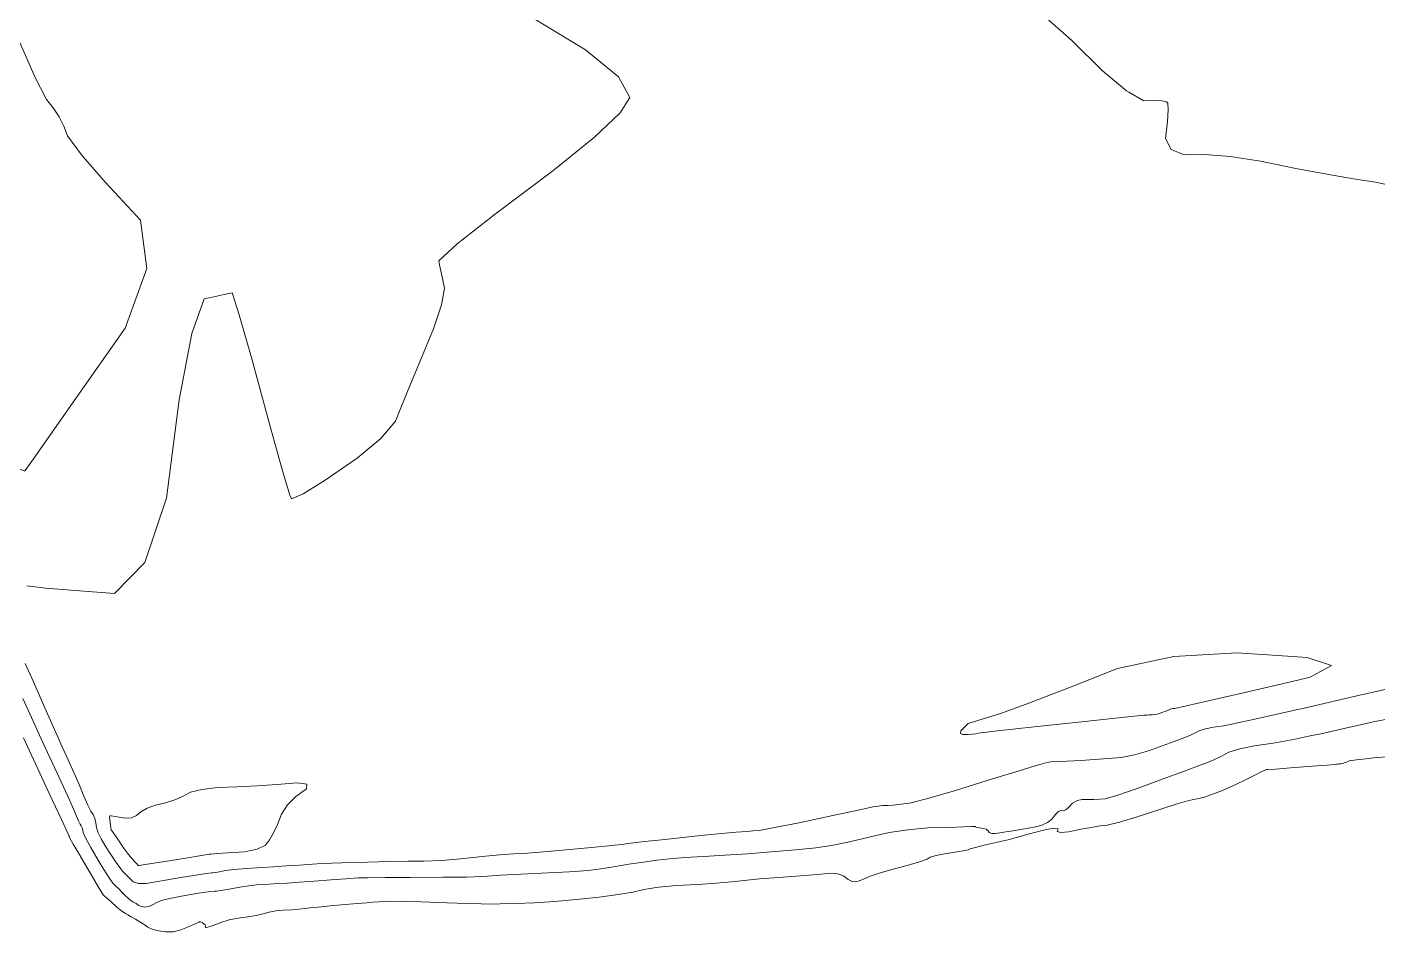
# Model space of a CAD drawing. Header units: inches. Extents: x 1337389 to 1347141, y 407035 to 414577.
# Drawn here: x 1338255 to 1339717, y 412964 to 413944 of the extents above; entities that cross this region are included whole.
import ezdxf

# ---------------------------------------------------------------- set-up
doc = ezdxf.new("R2010")
doc.units = ezdxf.units.IN
doc.header["$MEASUREMENT"] = 0
doc.layers.add('Topo', color=7, linetype='Continuous', lineweight=15, true_color=0x459900)

msp = doc.modelspace()

# ---------------------------------------------------------------- linework, layer by layer
at = {"layer": 'Topo'}
for points, elevation in [([(1338254.996, 413338.7269), (1338275.8531, 413336.4402), (1338307.5021, 413333.7521), (1338349.9431, 413330.662), (1338382.8301, 413364.0489), (1338406.1609, 413433.911), (1338419.9371, 413540.2499), (1338433.635, 413612.101), (1338447.255, 413649.4649), (1338460.7969, 413652.341), (1338470.3342, 413654.369), (1338475.8641, 413655.5469), (1338477.3891, 413655.8759), (1338484.9879, 413632.1701), (1338498.6591, 413584.4302), (1338518.4048, 413512.654), (1338532.1349, 413463.494), (1338539.8499, 413436.9501), (1338541.5508, 413433.0209), (1338554.3082, 413438.397), (1338578.119, 413453.0773), (1338612.9859, 413477.063), (1338638.4042, 413498.4351), (1338654.371, 413517.194), (1338660.8892, 413533.3399), (1338669.91, 413555.347), (1338681.4332, 413583.215), (1338695.46, 413616.946), (1338704.0749, 413642.908), (1338707.2781, 413661.1023), (1338705.0691, 413671.5282), (1338703.3019, 413679.9209), (1338701.976, 413686.28), (1338701.0901, 413690.6061), (1338721.245, 413709.0069), (1338762.4412, 413741.483), (1338824.677, 413788.0343), (1338869.695, 413824.512), (1338897.4951, 413850.9151), (1338908.0781, 413867.244), (1338895.638, 413889.8991), (1338860.1741, 413918.8801), (1338801.687, 413954.186)], 730), ([(1339359.1209, 413953.3709), (1339386.814, 413929.0551), (1339420.0671, 413896.3129), (1339446.0491, 413874.5849), (1339448.3421, 413873.2721)], 730), ([(1338247.0668, 413927.5669), (1338264.073, 413888.999), (1338276.2701, 413865.1569), (1338283.657, 413856.0431), (1338289.9461, 413846.4441), (1338295.1391, 413836.3621), (1338299.2361, 413825.7959), (1338314.444, 413805.343), (1338321.241, 413797.508)], 730), ([(1339448.3421, 413873.2721), (1339464.7611, 413863.871), (1339476.203, 413864.1711), (1339484.3401, 413863.827), (1339489.172, 413862.8391), (1339490.7, 413861.207), (1339491.0469, 413854.0409), (1339490.211, 413841.341), (1339488.1941, 413823.1078), (1339494.2411, 413811.0951), (1339508.352, 413805.3049), (1339530.5271, 413805.736), (1339553.891, 413803.7909)], 730), ([(1338321.241, 413797.508), (1338340.7629, 413775.004), (1338378.194, 413734.778), (1338385.1689, 413682.399), (1338368.8351, 413637.5121)], 730), ([(1339553.891, 413803.7909), (1339558.077, 413803.443), (1339591.004, 413798.4279), (1339629.3059, 413790.688), (1339662.86, 413784.33), (1339691.666, 413779.3539), (1339715.723, 413775.7588), (1339737.7111, 413771.112)], 730), ([(1338368.8351, 413637.5121), (1338361.686, 413617.8671), (1338307.747, 413541.1809), (1338271.669, 413489.7959), (1338262.387, 413476.506)], 730), ([(1338262.387, 413476.506), (1338253.451, 413463.712), (1338253.0929, 413462.9289), (1338241.683, 413467.746), (1338219.221, 413478.1641), (1338198.8061, 413487.9209)], 730), ([(1339274.5339, 413190.002), (1339310.4001, 413201.1011), (1339340.3131, 413211.9522), (1339382.2059, 413228.104), (1339436.078, 413249.557), (1339497.247, 413262.2569), (1339565.7109, 413266.2019), (1339625.8308, 413262.387)], 730), ([(1339701.8519, 413221.1809), (1339747.9639, 413231.671), (1339775.005, 413237.6121), (1339781.197, 413238.598), (1339787.9879, 413239.57), (1339795.377, 413240.53), (1339803.3651, 413241.4759), (1339809.6899, 413242.1241), (1339814.3501, 413242.474), (1339817.3451, 413242.525), (1339834.933, 413245.751), (1339867.113, 413252.1529), (1339913.885, 413261.7311), (1339945.7071, 413268.222), (1339962.5791, 413271.625), (1339964.501, 413271.9429), (1339966.207, 413272.15), (1339967.6968, 413272.2471), (1339968.969, 413272.2341), (1339976.3909, 413272.562), (1339989.962, 413273.2291), (1340000, 413273.7411)], 725), ([(1338253.418, 413254.8419), (1338262.4141, 413234.8822), (1338274.612, 413206.7201), (1338284.9183, 413183.2651), (1338293.3319, 413164.5169), (1338299.8542, 413150.476), (1338305.9641, 413136.9039), (1338311.661, 413123.8001), (1338316.9449, 413111.164), (1338321.2301, 413101.526), (1338324.5141, 413094.8859), (1338326.7989, 413091.244), (1338328.5751, 413087.1182), (1338329.841, 413082.5102), (1338330.5989, 413077.418), (1338332.49, 413071.6591), (1338335.514, 413065.233), (1338339.6722, 413058.141), (1338343.8799, 413051.3301), (1338348.138, 413044.8001), (1338352.445, 413038.5512), (1338356.0149, 413033.649), (1338358.848, 413030.0931), (1338360.9429, 413027.8841), (1338363.538, 413025.2099), (1338366.635, 413022.0709), (1338370.2321, 413018.467), (1338376.147, 413016.7), (1338384.3809, 413016.768), (1338394.933, 413018.673), (1338407.3941, 413020.8149), (1338421.765, 413023.195), (1338438.0439, 413025.812), (1338449.268, 413027.55), (1338455.4388, 413028.4089), (1338456.555, 413028.3899), (1338459.3579, 413028.757), (1338463.8479, 413029.51), (1338470.024, 413030.6489), (1338479.701, 413031.785), (1338492.8799, 413032.918), (1338509.5591, 413034.046), (1338522.3611, 413034.8859), (1338531.283, 413035.4371), (1338536.327, 413035.699), (1338542.7059, 413036.1201), (1338550.4222, 413036.7), (1338559.4728, 413037.4411), (1338574.7248, 413038.228), (1338596.1769, 413039.0621), (1338623.831, 413039.944), (1338647.8689, 413040.5369), (1338668.2939, 413040.841), (1338685.1039, 413040.8569), (1338704.009, 413041.7009), (1338725.0089, 413043.3748), (1338748.1039, 413045.8771), (1338767.1011, 413047.7111), (1338781.9999, 413048.8771), (1338792.802, 413049.3749), (1338810.4689, 413050.6739), (1338835.0029, 413052.7739), (1338866.4021, 413055.6739), (1338888.734, 413057.8461), (1338901.9981, 413059.2908), (1338906.1939, 413060.008), (1338920.8498, 413061.7521), (1338945.965, 413064.5251), (1338981.5391, 413068.3249), (1339007.2169, 413070.9671), (1339022.997, 413072.4491), (1339028.8799, 413072.772), (1339035.0421, 413073.176), (1339041.483, 413073.6599), (1339048.203, 413074.2241), (1339064.8319, 413077.1769), (1339091.3701, 413082.5209), (1339127.817, 413090.2541), (1339153.5099, 413095.731), (1339168.4501, 413098.951), (1339172.6359, 413099.914), (1339177.1221, 413100.602), (1339181.9069, 413101.0161), (1339186.9919, 413101.1558), (1339193.5429, 413101.6609), (1339201.5591, 413102.5312), (1339211.041, 413103.7671), (1339230.719, 413108.739), (1339260.5929, 413117.447), (1339300.662, 413129.8901), (1339329.5099, 413138.7988), (1339347.1362, 413144.1721), (1339353.539, 413146.0088), (1339358.481, 413147.305), (1339361.961, 413148.059), (1339363.9801, 413148.2722), (1339370.3979, 413148.6648), (1339381.215, 413149.2402), (1339396.4308, 413149.996), (1339411.299, 413150.91), (1339425.8198, 413151.982), (1339439.992, 413153.2129), (1339454.6629, 413155.954), (1339469.831, 413160.207), (1339485.4972, 413165.9699), (1339497.589, 413170.432), (1339506.1059, 413173.591), (1339511.05, 413175.4481), (1339515.806, 413177.4658), (1339520.374, 413179.6471), (1339524.754, 413181.989), (1339531.391, 413184.0781), (1339540.2859, 413185.9129), (1339551.4382, 413187.495), (1339581.7858, 413193.833), (1339631.3311, 413204.9271), (1339638.152, 413206.4998)], 725), ([(1339625.8308, 413262.387), (1339641.471, 413261.3939), (1339667.871, 413252.629), (1339644.9109, 413239.91), (1339631.4691, 413236.8111)], 730), ([(1339631.4691, 413236.8111), (1339572.589, 413223.2352), (1339523.6521, 413212.0159), (1339498.098, 413206.2521), (1339495.9281, 413205.9441), (1339494.197, 413205.5869), (1339492.906, 413205.1812), (1339492.0529, 413204.725), (1339491.1637, 413204.3009), (1339490.239, 413203.9079), (1339489.2769, 413203.5469), (1339487.6201, 413202.9319), (1339485.267, 413202.0638), (1339482.218, 413200.9421), (1339479.267, 413200.1149), (1339476.4119, 413199.5809), (1339473.654, 413199.3421), (1339470.8291, 413199.1329), (1339467.935, 413198.9551), (1339464.975, 413198.8081), (1339443.6372, 413196.6721), (1339403.923, 413192.5461), (1339345.833, 413186.4301), (1339306.25, 413182.1079), (1339285.177, 413179.5789), (1339282.6122, 413178.8429), (1339278.9801, 413178.3189), (1339274.2821, 413178.0061), (1339268.5179, 413177.9059), (1339265.984, 413179.1939), (1339266.6802, 413181.8709), (1339274.5339, 413190.002)], 730), ([(1339638.152, 413206.4998), (1339700.0719, 413220.776), (1339701.8519, 413221.1809)], 725), ([(1339644.7831, 413176.424), (1339628.6521, 413173.052), (1339604.778, 413168.7381), (1339584.6441, 413165.8819), (1339568.586, 413162.568), (1339556.6019, 413158.7971), (1339548.694, 413154.568), (1339540.4469, 413150.6319), (1339531.861, 413146.9871), (1339522.9361, 413143.6351), (1339507.5579, 413137.932), (1339485.727, 413129.877), (1339457.4441, 413119.4709), (1339436.5059, 413112.3531), (1339422.9141, 413108.523), (1339416.6658, 413107.9811), (1339410.407, 413107.6781), (1339404.1349, 413107.615), (1339397.8519, 413107.7918), (1339392.32, 413106.4579), (1339387.541, 413103.614), (1339383.514, 413099.2589), (1339380.0861, 413096.507), (1339377.2581, 413095.36), (1339375.0301, 413095.8159), (1339372.2691, 413094.4909), (1339368.9748, 413091.3831), (1339365.148, 413086.4942), (1339360.255, 413082.6639), (1339354.2972, 413079.8941), (1339347.2719, 413078.184), (1339339.676, 413076.5819), (1339331.508, 413075.0889), (1339322.7679, 413073.704), (1339315.239, 413072.52), (1339308.9212, 413071.5379), (1339303.8139, 413070.7558), (1339299.9619, 413070.886), (1339297.365, 413071.9281), (1339296.0231, 413073.8808), (1339293.8189, 413075.3759), (1339290.7541, 413076.413), (1339286.828, 413076.9899), (1339284.0561, 413077.501), (1339282.4368, 413077.9449), (1339281.973, 413078.3209), (1339281.127, 413078.5019), (1339279.8989, 413078.488), (1339278.289, 413078.2778), (1339269.5779, 413077.9281), (1339253.766, 413077.4389), (1339230.8521, 413076.8099), (1339209.2879, 413074.9441), (1339189.0739, 413071.8421), (1339170.2111, 413067.5021), (1339153.515, 413063.7351), (1339138.9858, 413060.5399), (1339126.6251, 413057.9168), (1339109.514, 413055.4251), (1339087.6521, 413053.0619), (1339061.0388, 413050.8291), (1339035.5311, 413048.9129), (1339011.1271, 413047.3149), (1338987.828, 413046.0341), (1338967.7599, 413044.6961), (1338950.9241, 413043.2999), (1338937.32, 413041.846), (1338922.7029, 413039.9298), (1338907.0741, 413037.5509), (1338890.4309, 413034.708), (1338876.703, 413032.5699), (1338865.889, 413031.136), (1338857.988, 413030.406), (1338842.7369, 413029.4589), (1338820.135, 413028.2949), (1338790.1819, 413026.9131), (1338768.0798, 413025.7611), (1338753.828, 413024.8379), (1338747.4282, 413024.145), (1338731.3589, 413023.671), (1338705.622, 413023.4179), (1338670.217, 413023.3859), (1338643.13, 413023.2531), (1338624.3621, 413023.0201), (1338613.9132, 413022.687), (1338600.7171, 413021.9551), (1338584.776, 413020.8248), (1338566.09, 413019.297), (1338550.1608, 413018.098), (1338536.99, 413017.229), (1338526.5779, 413016.6889), (1338517.5611, 413016.1879), (1338509.9389, 413015.7268), (1338503.7131, 413015.3061), (1338495.6779, 413014.3078), (1338485.835, 413012.735), (1338474.1839, 413010.5859), (1338465.7149, 413009.1651), (1338460.427, 413008.4729), (1338458.3209, 413008.509), (1338454.4159, 413008.131), (1338448.712, 413007.3381), (1338441.208, 413006.132), (1338432.5329, 413004.6649), (1338422.6839, 413002.9368), (1338411.6628, 413000.9469), (1338403.411, 412999.0851), (1338397.9269, 412997.3499), (1338395.2131, 412995.7429), (1338392.5161, 412994.3089), (1338389.838, 412993.0481), (1338387.1769, 412991.9601), (1338384.6491, 412991.3661), (1338382.252, 412991.2672), (1338379.988, 412991.661), (1338378.0109, 412992.262), (1338376.3201, 412993.0691), (1338374.9151, 412994.082), (1338373.4422, 412995.024), (1338371.902, 412995.8959), (1338370.2931, 412996.6969), (1338368.561, 412997.8079), (1338366.7049, 412999.2301), (1338364.7248, 413000.9623), (1338362.0501, 413003.474), (1338358.6799, 413006.7661), (1338354.616, 413010.8371), (1338351.5389, 413013.9389), (1338349.449, 413016.0718), (1338348.3469, 413017.234), (1338346.8569, 413019.1051), (1338344.979, 413021.6838), (1338342.7121, 413024.9721), (1338338.5329, 413031.7142), (1338332.4412, 413041.9121), (1338324.437, 413055.5661), (1338318.967, 413065.5609), (1338316.0331, 413071.8979), (1338315.6349, 413074.577), (1338314.9691, 413077.002), (1338314.034, 413079.1718), (1338312.832, 413081.088), (1338311.104, 413084.5819), (1338308.85, 413089.652), (1338306.0701, 413096.3001), (1338299.0668, 413111.8181), (1338287.8399, 413136.2069), (1338272.39, 413169.466), (1338260.04, 413196.3712), (1338250.7909, 413216.9218)], 720), ([(1339705.8662, 413190.0349), (1339687.6191, 413186.0529), (1339656.265, 413178.824), (1339644.7831, 413176.424)], 720), ([(1339732.0469, 413195.3639), (1339712.8789, 413191.5662), (1339705.8662, 413190.0349)], 720), ([(1338280.0939, 413112.7419), (1338275.8249, 413121.9369), (1338251.4481, 413174.4148)], 715), ([(1339713.319, 413152.556), (1339708.444, 413152.106), (1339694.8621, 413150.5979), (1339686.9729, 413149.366), (1339684.776, 413148.4081), (1339683.009, 413147.6721), (1339681.672, 413147.157), (1339680.7639, 413146.8649), (1339679.5799, 413146.6009), (1339678.12, 413146.3639), (1339676.3841, 413146.155), (1339674.7479, 413145.9709), (1339673.213, 413145.811), (1339671.779, 413145.674), (1339663.0229, 413144.9631), (1339651.914, 413144.075)], 715), ([(1339727.7189, 413153.887), (1339713.319, 413152.556)], 715), ([(1339651.914, 413144.075), (1339646.944, 413143.677), (1339623.5421, 413141.816), (1339607.509, 413140.5799), (1339598.844, 413139.9681), (1339597.547, 413139.9812), (1339592.6201, 413137.8818), (1339584.061, 413133.6719), (1339571.872, 413127.349), (1339560.479, 413121.9021), (1339549.882, 413117.3299), (1339540.081, 413113.6341), (1339533.257, 413111.1361), (1339529.4111, 413109.8382), (1339528.541, 413109.7379), (1339525.605, 413109.153), (1339520.6019, 413108.082), (1339513.5319, 413106.5259), (1339500.628, 413102.817), (1339481.8923, 413096.9538), (1339457.322, 413088.938), (1339438.3839, 413083.282), (1339425.079, 413079.985), (1339417.407, 413079.047), (1339407.8752, 413077.505), (1339396.486, 413075.3569), (1339383.2369, 413072.604), (1339374.7079, 413071.794), (1339370.8971, 413072.9278), (1339371.806, 413076.0049), (1339366.89, 413076.5418), (1339356.1501, 413074.541), (1339339.5861, 413070.0009), (1339327.991, 413066.8019), (1339321.3629, 413064.946), (1339319.703, 413064.4309), (1339314.2249, 413063.1219), (1339304.9271, 413061.0199), (1339291.8101, 413058.1252), (1339282.331, 413055.87), (1339276.491, 413054.2548), (1339274.289, 413053.2812), (1339268.919, 413052.042), (1339260.382, 413050.537), (1339248.6779, 413048.7681), (1339239.7031, 413046.9529), (1339233.4569, 413045.0911), (1339229.9399, 413043.184), (1339221.576, 413040.2651), (1339208.3662, 413036.3331), (1339190.3089, 413031.39), (1339176.949, 413027.4792), (1339168.287, 413024.6009), (1339164.3231, 413022.7541), (1339160.418, 413021.1349), (1339156.5729, 413019.745), (1339152.7869, 413018.5823), (1339148.7319, 413019.0239), (1339144.4071, 413021.069), (1339139.8129, 413024.7181), (1339134.69, 413027.0001), (1339129.0382, 413027.9151), (1339122.8592, 413027.463), (1339110.7912, 413026.5531), (1339092.8351, 413025.1861), (1339068.99, 413023.3621), (1339048.621, 413021.645), (1339031.7261, 413020.0351), (1339018.3071, 413018.5329), (1339001.6169, 413017.1181), (1338981.6578, 413015.7909), (1338958.4299, 413014.5521), (1338938.987, 413012.7529), (1338923.3301, 413010.396), (1338911.4582, 413007.4791), (1338895.281, 413004.6548), (1338874.7999, 413001.9239), (1338850.013, 412999.287), (1338826.6539, 412997.2571), (1338804.721, 412995.8339), (1338784.2151, 412995.019), (1338767.776, 412994.569), (1338755.4019, 412994.485), (1338747.0929, 412994.7668), (1338732.0929, 412995.2469), (1338710.4013, 412995.9251), (1338682.0161, 412996.8011), (1338661.206, 412997.3051), (1338647.97, 412997.4359), (1338642.3081, 412997.1961), (1338636.2969, 412996.8599), (1338629.9378, 412996.4281), (1338623.231, 412995.9), (1338613.248, 412995.056), (1338599.99, 412993.8949), (1338583.4572, 412992.4182), (1338570.6769, 412991.1921), (1338561.649, 412990.2189), (1338556.3751, 412989.498), (1338549.804, 412988.881), (1338541.9369, 412988.3701), (1338532.7738, 412987.9619), (1338524.5819, 412987.0532), (1338517.3608, 412985.6431), (1338511.1109, 412983.731), (1338503.4728, 412982.0381), (1338494.4469, 412980.5661), (1338484.0321, 412979.3129), (1338474.2731, 412977.351), (1338465.1719, 412974.6791), (1338456.727, 412971.296), (1338451.1611, 412969.491), (1338448.4749, 412969.2621), (1338448.6679, 412970.6089), (1338448.1459, 412971.93), (1338446.9069, 412973.224), (1338444.9521, 412974.492), (1338443.313, 412975.137), (1338441.9889, 412975.162), (1338440.981, 412974.5648), (1338437.3069, 412972.9391), (1338430.9681, 412970.2861), (1338421.963, 412966.6041), (1338413.4059, 412964.5949), (1338405.2959, 412964.2581), (1338397.6331, 412965.5938), (1338391.9071, 412966.9299), (1338388.117, 412968.267), (1338386.2641, 412969.6033), (1338383.093, 412971.6739), (1338378.604, 412974.479), (1338372.797, 412978.0171), (1338368.08, 412980.7979), (1338364.4522, 412982.8198), (1338361.9139, 412984.0829), (1338357.9889, 412986.879), (1338352.6762, 412991.2079), (1338345.9761, 412997.0701), (1338341.374, 413001.1129), (1338338.8719, 413003.3359), (1338338.4682, 413003.74), (1338338.163, 413004.048), (1338337.9561, 413004.2598), (1338337.846, 413004.3751), (1338337.698, 413004.5609), (1338337.5119, 413004.817), (1338337.287, 413005.1431), (1338333.1861, 413012.0992), (1338325.2108, 413025.684), (1338313.3589, 413045.8981), (1338313.1399, 413046.2731)], 715), ([(1338313.1399, 413046.2731), (1338305.4449, 413059.4631), (1338301.4679, 413066.378), (1338301.4291, 413066.644), (1338301.362, 413066.885), (1338301.27, 413067.1), (1338301.15, 413067.2909), (1338300.9789, 413067.637), (1338300.755, 413068.1411), (1338300.479, 413068.8), (1338292.1689, 413086.7331), (1338280.0939, 413112.7419)], 715)]:
    msp.add_lwpolyline(points, dxfattribs=dict(at, elevation=elevation))
at = {"layer": 'Topo', "elevation": 730}
msp.add_lwpolyline([(1338346.3921, 413090.06), (1338361.6949, 413087.3859), (1338368.3349, 413087.898), (1338373.962, 413090.258), (1338378.5779, 413094.4671), (1338385.3441, 413098.1861), (1338394.2621, 413101.4161), (1338405.3319, 413104.1569), (1338415.358, 413107.4051), (1338424.34, 413111.16), (1338432.278, 413115.423), (1338444.6961, 413118.526), (1338461.5937, 413120.4691), (1338482.97, 413121.2511), (1338504.4491, 413122.399), (1338526.0302, 413123.9119), (1338547.7121, 413125.791), (1338558.3539, 413124.2609), (1338557.9541, 413119.3219), (1338546.5129, 413110.9751), (1338537.48, 413101.762), (1338530.8568, 413091.684), (1338526.6418, 413080.7399), (1338522.3261, 413071.5049), (1338517.9079, 413063.9791), (1338513.3881, 413058.162), (1338504.3799, 413053.8781), (1338490.8831, 413051.1282), (1338472.898, 413049.9101), (1338460.6741, 413049.0561), (1338454.2119, 413048.564), (1338453.5109, 413048.435), (1338453.002, 413048.349), (1338452.6841, 413048.308), (1338452.5571, 413048.31), (1338444.1211, 413046.9688), (1338427.3749, 413044.2849), (1338402.3209, 413040.2571), (1338385.4732, 413037.546), (1338376.833, 413036.1521), (1338376.3998, 413036.074), (1338376.0618, 413036.071), (1338375.8192, 413036.1429), (1338375.6711, 413036.291), (1338374.5439, 413037.4751), (1338372.4362, 413039.6957), (1338369.3488, 413042.9519), (1338365.1741, 413048.1931), (1338359.912, 413055.419), (1338353.564, 413064.6279), (1338349.2271, 413070.9451), (1338346.9028, 413074.3691), (1338346.5921, 413074.901), (1338346.1419, 413076.8841), (1338345.5529, 413080.32), (1338344.826, 413085.2081), (1338344.5959, 413088.462), (1338344.8641, 413090.0832)], close=True, dxfattribs=at)

doc.saveas('drawing.dxf')
